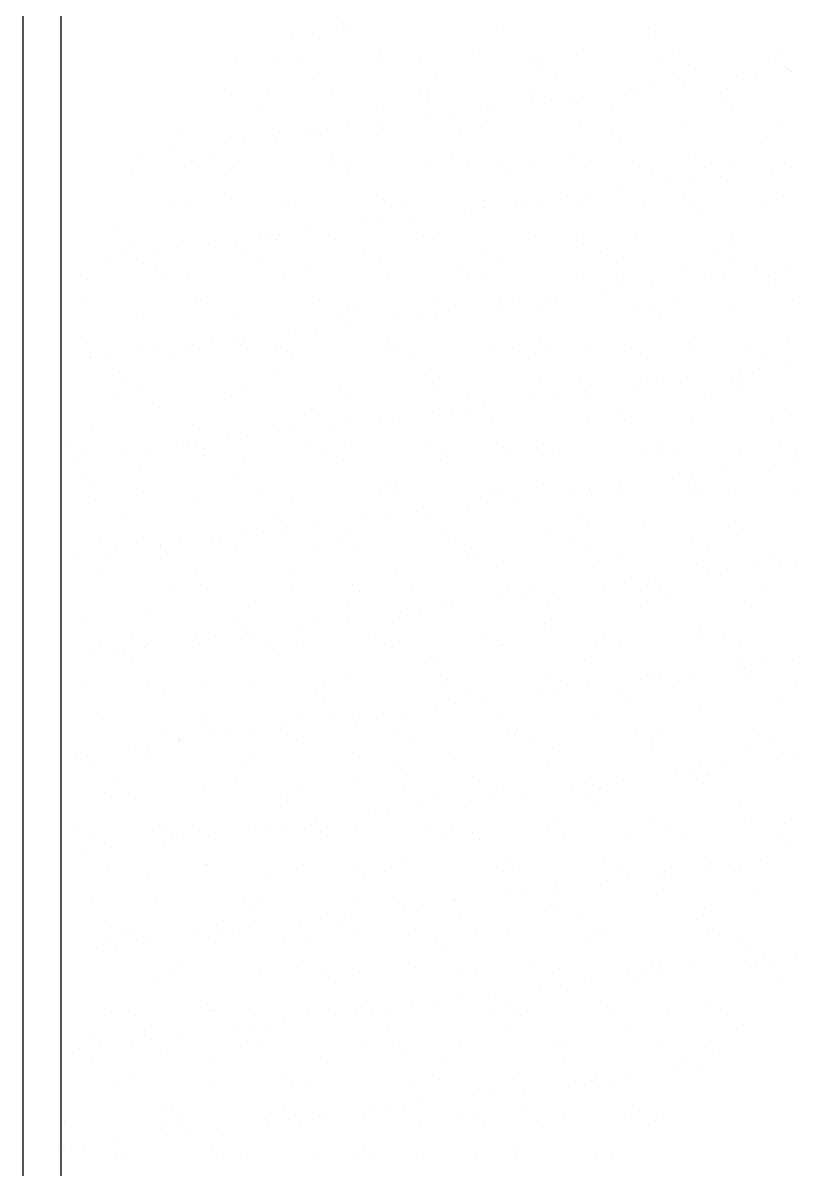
# Model space of a CAD drawing. Header units: inches. Extents: x 8.4 to 50.9, y 14.4 to 39.2.
# Drawn here: x 9.7264 to 9.8283, y 25.8995 to 26.0502 of the extents above; entities that cross this region are included whole.
import ezdxf

# ---------------------------------------------------------------- set-up
doc = ezdxf.new("R2010")
doc.units = ezdxf.units.IN
doc.header["$MEASUREMENT"] = 0
doc.layers.add('02', color=2, linetype='Continuous')

msp = doc.modelspace()

# ---------------------------------------------------------------- linework, layer by layer
at = {"layer": '02'}
for p, q in [((9.7264, 26.851), (9.7264, 25.7495)), ((9.7314, 26.34805), (9.7314, 25.7545)), ((9.76446, 26.04879), (9.76446, 26.04879)), ((9.76843, 26.0501), (9.76843, 26.0501)), ((9.76853, 26.04933), (9.76853, 26.04933)), ((9.76935, 26.04926), (9.76935, 26.04926)), ((9.78874, 26.04966), (9.78874, 26.04966)), ((9.80874, 26.04949), (9.80874, 26.04949)), ((9.80966, 26.04864), (9.80966, 26.04864)), ((9.76186, 26.04845), (9.76186, 26.04845)), ((9.77339, 26.04592), (9.77339, 26.04592)), ((9.78648, 26.04609), (9.78648, 26.04609)), ((9.79927, 26.04603), (9.79927, 26.04603)), ((9.81278, 26.04651), (9.81278, 26.04651)), ((9.82586, 26.04668), (9.82586, 26.04668)), ((9.75432, 26.04487), (9.75432, 26.04487)), ((9.75989, 26.04543), (9.75989, 26.04543)), ((9.76316, 26.04494), (9.76316, 26.04494)), ((9.7737, 26.04527), (9.7737, 26.04527)), ((9.77873, 26.04497), (9.77873, 26.04497)), ((9.79371, 26.0451), (9.79371, 26.0451)), ((9.7943, 26.04499), (9.7943, 26.04499)), ((9.79463, 26.04425), (9.79463, 26.04425)), ((9.80987, 26.04502), (9.80987, 26.04502)), ((9.81401, 26.04466), (9.81401, 26.04466)), ((9.82544, 26.04505), (9.82544, 26.04505)), ((9.76526, 26.04359), (9.76526, 26.04359)), ((9.78084, 26.04362), (9.78084, 26.04362)), ((9.79641, 26.04365), (9.79641, 26.04365)), ((9.81198, 26.04368), (9.81198, 26.04368)), ((9.8203, 26.0432), (9.8203, 26.0432)), ((9.82291, 26.04354), (9.82291, 26.04354)), ((9.82697, 26.04408), (9.82697, 26.04408)), ((9.82755, 26.04371), (9.82755, 26.04371)), ((9.79324, 26.0414), (9.79324, 26.0414)), ((9.80633, 26.04157), (9.80633, 26.04157)), ((9.80684, 26.04143), (9.80684, 26.04143)), ((9.80945, 26.04177), (9.80945, 26.04177)), ((9.81351, 26.04231), (9.81351, 26.04231)), ((9.81912, 26.04151), (9.81912, 26.04151)), ((9.75386, 26.04081), (9.75386, 26.04081)), ((9.75867, 26.04088), (9.75867, 26.04088)), ((9.76695, 26.04097), (9.76695, 26.04097)), ((9.77868, 26.04071), (9.77868, 26.04071)), ((9.7796, 26.03987), (9.7796, 26.03987)), ((9.77974, 26.04091), (9.77974, 26.04091)), ((9.79339, 26.03966), (9.79339, 26.03966)), ((9.79599, 26.04), (9.79599, 26.04)), ((9.79898, 26.04027), (9.79898, 26.04027)), ((9.80005, 26.04053), (9.80005, 26.04053)), ((9.81899, 26.0401), (9.81899, 26.0401)), ((9.75728, 26.03873), (9.75728, 26.03873)), ((9.77286, 26.03876), (9.77286, 26.03876)), ((9.78253, 26.03823), (9.78253, 26.03823)), ((9.78659, 26.03876), (9.78659, 26.03876)), ((9.78843, 26.03879), (9.78843, 26.03879)), ((9.804, 26.03882), (9.804, 26.03882)), ((9.81957, 26.03884), (9.81957, 26.03884)), ((9.81991, 26.03925), (9.81991, 26.03925)), ((9.77314, 26.03699), (9.77314, 26.03699)), ((9.77993, 26.03788), (9.77993, 26.03788)), ((9.81309, 26.03688), (9.81309, 26.03688)), ((9.82618, 26.03705), (9.82618, 26.03705)), ((9.74741, 26.03586), (9.74741, 26.03586)), ((9.75968, 26.03522), (9.75968, 26.03522)), ((9.7602, 26.0358), (9.7602, 26.0358)), ((9.76365, 26.03632), (9.76365, 26.03632)), ((9.76457, 26.03548), (9.76457, 26.03548)), ((9.76647, 26.03611), (9.76647, 26.03611)), ((9.76907, 26.03646), (9.76907, 26.03646)), ((9.77371, 26.03629), (9.77371, 26.03629)), ((9.78395, 26.03588), (9.78395, 26.03588)), ((9.7868, 26.03645), (9.7868, 26.03645)), ((9.79959, 26.03639), (9.79959, 26.03639)), ((9.80396, 26.03571), (9.80396, 26.03571)), ((9.82426, 26.03527), (9.82426, 26.03527)), ((9.75301, 26.03434), (9.75301, 26.03434)), ((9.75561, 26.03468), (9.75561, 26.03468)), ((9.80488, 26.03486), (9.80488, 26.03486)), ((9.74215, 26.03291), (9.74215, 26.03291)), ((9.74622, 26.03345), (9.74622, 26.03345)), ((9.75162, 26.03239), (9.75162, 26.03239)), ((9.76719, 26.03242), (9.76719, 26.03242)), ((9.78277, 26.03245), (9.78277, 26.03245)), ((9.79834, 26.03247), (9.79834, 26.03247)), ((9.81391, 26.0325), (9.81391, 26.0325)), ((9.74067, 26.03069), (9.74067, 26.03069)), ((9.74862, 26.03193), (9.74862, 26.03193)), ((9.74954, 26.03109), (9.74954, 26.03109)), ((9.75373, 26.03105), (9.75373, 26.03105)), ((9.75417, 26.03117), (9.75417, 26.03117)), ((9.76726, 26.03134), (9.76726, 26.03134)), ((9.76892, 26.03149), (9.76892, 26.03149)), ((9.7693, 26.03107), (9.7693, 26.03107)), ((9.78005, 26.03128), (9.78005, 26.03128)), ((9.78487, 26.0311), (9.78487, 26.0311)), ((9.78893, 26.03132), (9.78893, 26.03132)), ((9.79356, 26.03177), (9.79356, 26.03177)), ((9.80044, 26.03113), (9.80044, 26.03113)), ((9.80664, 26.03193), (9.80664, 26.03193)), ((9.80923, 26.03088), (9.80923, 26.03088)), ((9.81601, 26.03116), (9.81601, 26.03116)), ((9.81944, 26.03187), (9.81944, 26.03187)), ((9.82491, 26.03086), (9.82491, 26.03086)), ((9.82752, 26.0312), (9.82752, 26.0312)), ((9.78985, 26.03048), (9.78985, 26.03048)), ((9.81145, 26.02909), (9.81145, 26.02909)), ((9.81406, 26.02943), (9.81406, 26.02943)), ((9.81812, 26.02997), (9.81812, 26.02997)), ((9.8006, 26.02766), (9.8006, 26.02766)), ((9.80466, 26.0282), (9.80466, 26.0282)), ((9.74575, 26.02618), (9.74575, 26.02618)), ((9.74773, 26.02623), (9.74773, 26.02623)), ((9.75389, 26.0271), (9.75389, 26.0271)), ((9.76052, 26.02617), (9.76052, 26.02617)), ((9.76132, 26.02621), (9.76132, 26.02621)), ((9.7739, 26.02693), (9.7739, 26.02693)), ((9.77402, 26.02665), (9.77402, 26.02665)), ((9.77482, 26.02609), (9.77482, 26.02609)), ((9.77689, 26.02624), (9.77689, 26.02624)), ((9.78711, 26.02682), (9.78711, 26.02682)), ((9.7912, 26.02642), (9.7912, 26.02642)), ((9.79246, 26.02627), (9.79246, 26.02627)), ((9.7942, 26.02649), (9.7942, 26.02649)), ((9.798, 26.02732), (9.798, 26.02732)), ((9.7999, 26.02676), (9.7999, 26.02676)), ((9.80803, 26.0263), (9.80803, 26.0263)), ((9.81341, 26.02724), (9.81341, 26.02724)), ((9.81421, 26.02632), (9.81421, 26.02632)), ((9.82361, 26.02632), (9.82361, 26.02632)), ((9.82649, 26.02741), (9.82649, 26.02741)), ((9.77775, 26.02465), (9.77775, 26.02465)), ((9.78454, 26.02555), (9.78454, 26.02555)), ((9.78714, 26.02589), (9.78714, 26.02589)), ((9.81513, 26.02547), (9.81513, 26.02547)), ((9.77108, 26.02377), (9.77108, 26.02377)), ((9.77368, 26.02412), (9.77368, 26.02412)), ((9.73886, 26.02272), (9.73886, 26.02272)), ((9.75449, 26.02154), (9.75449, 26.02154)), ((9.75762, 26.022), (9.75762, 26.022)), ((9.75887, 26.02254), (9.75887, 26.02254)), ((9.75979, 26.0217), (9.75979, 26.0217)), ((9.76022, 26.02234), (9.76022, 26.02234)), ((9.76429, 26.02288), (9.76429, 26.02288)), ((9.76758, 26.02171), (9.76758, 26.02171)), ((9.77917, 26.0221), (9.77917, 26.0221)), ((9.78037, 26.02164), (9.78037, 26.02164)), ((9.79387, 26.02213), (9.79387, 26.02213)), ((9.79918, 26.02193), (9.79918, 26.02193)), ((9.80696, 26.0223), (9.80696, 26.0223)), ((9.81975, 26.02224), (9.81975, 26.02224)), ((9.74098, 26.02105), (9.74098, 26.02105)), ((9.74416, 26.02023), (9.74416, 26.02023)), ((9.74676, 26.02057), (9.74676, 26.02057)), ((9.75083, 26.02111), (9.75083, 26.02111)), ((9.8001, 26.02108), (9.8001, 26.02108)), ((9.81948, 26.02149), (9.81948, 26.02149)), ((9.73737, 26.01934), (9.73737, 26.01934)), ((9.74009, 26.01984), (9.74009, 26.01984)), ((9.75566, 26.01987), (9.75566, 26.01987)), ((9.75777, 26.01853), (9.75777, 26.01853)), ((9.77123, 26.0199), (9.77123, 26.0199)), ((9.77334, 26.01855), (9.77334, 26.01855)), ((9.7868, 26.01993), (9.7868, 26.01993)), ((9.78891, 26.01858), (9.78891, 26.01858)), ((9.80237, 26.01995), (9.80237, 26.01995)), ((9.80448, 26.01861), (9.80448, 26.01861)), ((9.81794, 26.01998), (9.81794, 26.01998)), ((9.82005, 26.01864), (9.82005, 26.01864)), ((9.7422, 26.0185), (9.7422, 26.0185)), ((9.74384, 26.01815), (9.74384, 26.01815)), ((9.74476, 26.01731), (9.74476, 26.01731)), ((9.76414, 26.01771), (9.76414, 26.01771)), ((9.77434, 26.01702), (9.77434, 26.01702)), ((9.78415, 26.01754), (9.78415, 26.01754)), ((9.78743, 26.01719), (9.78743, 26.01719)), ((9.80022, 26.01712), (9.80022, 26.01712)), ((9.80445, 26.0171), (9.80445, 26.0171)), ((9.81372, 26.01761), (9.81372, 26.01761)), ((9.81867, 26.01709), (9.81867, 26.01709)), ((9.82273, 26.01763), (9.82273, 26.01763)), ((9.82681, 26.01778), (9.82681, 26.01778)), ((9.73496, 26.01643), (9.73496, 26.01643)), ((9.74804, 26.01659), (9.74804, 26.01659)), ((9.76083, 26.01653), (9.76083, 26.01653)), ((9.78507, 26.0167), (9.78507, 26.0167)), ((9.80927, 26.01586), (9.80927, 26.01586)), ((9.81606, 26.01675), (9.81606, 26.01675)), ((9.82446, 26.01693), (9.82446, 26.01693)), ((9.82538, 26.01608), (9.82538, 26.01608)), ((9.79581, 26.01409), (9.79581, 26.01409)), ((9.80261, 26.01498), (9.80261, 26.01498)), ((9.80521, 26.01532), (9.80521, 26.01532)), ((9.73422, 26.01363), (9.73422, 26.01363)), ((9.74911, 26.01332), (9.74911, 26.01332)), ((9.74979, 26.01366), (9.74979, 26.01366)), ((9.76536, 26.01369), (9.76536, 26.01369)), ((9.76912, 26.01315), (9.76912, 26.01315)), ((9.78093, 26.01372), (9.78093, 26.01372)), ((9.78915, 26.01321), (9.78915, 26.01321)), ((9.78942, 26.01271), (9.78942, 26.01271)), ((9.79175, 26.01355), (9.79175, 26.01355)), ((9.79419, 26.0125), (9.79419, 26.0125)), ((9.7965, 26.01375), (9.7965, 26.01375)), ((9.80727, 26.01266), (9.80727, 26.01266)), ((9.80943, 26.01254), (9.80943, 26.01254)), ((9.81207, 26.01377), (9.81207, 26.01377)), ((9.82007, 26.0126), (9.82007, 26.0126)), ((9.82764, 26.0138), (9.82764, 26.0138)), ((9.7413, 26.01142), (9.7413, 26.01142)), ((9.7548, 26.01191), (9.7548, 26.01191)), ((9.76789, 26.01207), (9.76789, 26.01207)), ((9.77004, 26.01231), (9.77004, 26.01231)), ((9.77569, 26.01144), (9.77569, 26.01144)), ((9.77829, 26.01178), (9.77829, 26.01178)), ((9.78068, 26.01201), (9.78068, 26.01201)), ((9.78236, 26.01231), (9.78236, 26.01231)), ((9.81035, 26.01169), (9.81035, 26.01169)), ((9.76223, 26.00966), (9.76223, 26.00966)), ((9.76483, 26.01001), (9.76483, 26.01001)), ((9.7689, 26.01054), (9.7689, 26.01054)), ((9.73408, 26.00894), (9.73408, 26.00894)), ((9.75137, 26.00823), (9.75137, 26.00823)), ((9.75409, 26.00876), (9.75409, 26.00876)), ((9.75544, 26.00877), (9.75544, 26.00877)), ((9.77439, 26.00832), (9.77439, 26.00832)), ((9.7944, 26.00815), (9.7944, 26.00815)), ((9.81404, 26.00798), (9.81404, 26.00798)), ((9.82712, 26.00814), (9.82712, 26.00814)), ((9.73527, 26.00679), (9.73527, 26.00679)), ((9.73791, 26.00646), (9.73791, 26.00646)), ((9.74198, 26.007), (9.74198, 26.007)), ((9.74413, 26.00732), (9.74413, 26.00732)), ((9.74836, 26.00696), (9.74836, 26.00696)), ((9.74877, 26.00789), (9.74877, 26.00789)), ((9.75501, 26.00792), (9.75501, 26.00792)), ((9.7597, 26.00735), (9.7597, 26.00735)), ((9.76115, 26.0069), (9.76115, 26.0069)), ((9.77465, 26.00738), (9.77465, 26.00738)), ((9.77527, 26.00738), (9.77527, 26.00738)), ((9.78774, 26.00755), (9.78774, 26.00755)), ((9.79084, 26.0074), (9.79084, 26.0074)), ((9.79532, 26.00731), (9.79532, 26.00731)), ((9.80053, 26.00749), (9.80053, 26.00749)), ((9.80641, 26.00743), (9.80641, 26.00743)), ((9.8147, 26.00771), (9.8147, 26.00771)), ((9.82198, 26.00746), (9.82198, 26.00746)), ((9.73531, 26.00612), (9.73531, 26.00612)), ((9.74624, 26.00598), (9.74624, 26.00598)), ((9.76181, 26.00601), (9.76181, 26.00601)), ((9.77738, 26.00603), (9.77738, 26.00603)), ((9.79295, 26.00606), (9.79295, 26.00606)), ((9.80852, 26.00609), (9.80852, 26.00609)), ((9.82409, 26.00612), (9.82409, 26.00612)), ((9.82734, 26.00529), (9.82734, 26.00529)), ((9.73906, 26.00438), (9.73906, 26.00438)), ((9.73998, 26.00353), (9.73998, 26.00353)), ((9.75936, 26.00393), (9.75936, 26.00393)), ((9.77936, 26.00376), (9.77936, 26.00376)), ((9.81388, 26.00352), (9.81388, 26.00352)), ((9.82067, 26.00441), (9.82067, 26.00441)), ((9.82328, 26.00475), (9.82328, 26.00475)), ((9.75512, 26.00227), (9.75512, 26.00227)), ((9.76821, 26.00244), (9.76821, 26.00244)), ((9.78029, 26.00292), (9.78029, 26.00292)), ((9.781, 26.00238), (9.781, 26.00238)), ((9.7945, 26.00286), (9.7945, 26.00286)), ((9.79967, 26.00332), (9.79967, 26.00332)), ((9.80722, 26.00264), (9.80722, 26.00264)), ((9.80759, 26.00303), (9.80759, 26.00303)), ((9.80982, 26.00298), (9.80982, 26.00298)), ((9.81967, 26.00315), (9.81967, 26.00315)), ((9.82038, 26.00297), (9.82038, 26.00297)), ((9.8206, 26.0023), (9.8206, 26.0023)), ((9.73826, 26.00111), (9.73826, 26.00111)), ((9.74161, 26.00178), (9.74161, 26.00178)), ((9.75383, 26.00114), (9.75383, 26.00114)), ((9.7694, 26.00117), (9.7694, 26.00117)), ((9.78497, 26.0012), (9.78497, 26.0012)), ((9.79376, 26.00087), (9.79376, 26.00087)), ((9.79636, 26.00121), (9.79636, 26.00121)), ((9.80042, 26.00175), (9.80042, 26.00175)), ((9.80054, 26.00123), (9.80054, 26.00123)), ((9.81611, 26.00125), (9.81611, 26.00125)), ((9.74433, 25.99955), (9.74433, 25.99955)), ((9.76433, 25.99937), (9.76433, 25.99937)), ((9.7803, 25.9991), (9.7803, 25.9991)), ((9.7829, 25.99944), (9.7829, 25.99944)), ((9.78464, 25.99893), (9.78464, 25.99893)), ((9.78697, 25.99997), (9.78697, 25.99997)), ((9.76526, 25.99853), (9.76526, 25.99853)), ((9.76944, 25.99767), (9.76944, 25.99767)), ((9.77351, 25.9982), (9.77351, 25.9982)), ((9.77497, 25.99775), (9.77497, 25.99775)), ((9.78806, 25.99792), (9.78806, 25.99792)), ((9.80085, 25.99786), (9.80085, 25.99786)), ((9.80464, 25.99876), (9.80464, 25.99876)), ((9.80556, 25.99792), (9.80556, 25.99792)), ((9.81435, 25.99834), (9.81435, 25.99834)), ((9.82495, 25.99832), (9.82495, 25.99832)), ((9.82744, 25.99851), (9.82744, 25.99851)), ((9.73559, 25.99716), (9.73559, 25.99716)), ((9.74867, 25.99732), (9.74867, 25.99732)), ((9.75598, 25.9959), (9.75598, 25.9959)), ((9.76005, 25.99643), (9.76005, 25.99643)), ((9.76146, 25.99726), (9.76146, 25.99726)), ((9.76684, 25.99732), (9.76684, 25.99732)), ((9.7326, 25.99477), (9.7326, 25.99477)), ((9.74659, 25.99466), (9.74659, 25.99466)), ((9.74817, 25.9948), (9.74817, 25.9948)), ((9.7493, 25.99499), (9.7493, 25.99499)), ((9.75338, 25.99555), (9.75338, 25.99555)), ((9.76374, 25.99483), (9.76374, 25.99483)), ((9.76961, 25.99454), (9.76961, 25.99454)), ((9.77931, 25.99486), (9.77931, 25.99486)), ((9.79488, 25.99488), (9.79488, 25.99488)), ((9.81045, 25.99491), (9.81045, 25.99491)), ((9.82602, 25.99494), (9.82602, 25.99494)), ((9.73313, 25.99289), (9.73313, 25.99289)), ((9.73471, 25.99343), (9.73471, 25.99343)), ((9.73992, 25.99378), (9.73992, 25.99378)), ((9.74252, 25.99412), (9.74252, 25.99412)), ((9.75022, 25.99414), (9.75022, 25.99414)), ((9.75028, 25.99346), (9.75028, 25.99346)), ((9.76585, 25.99348), (9.76585, 25.99348)), ((9.78142, 25.99351), (9.78142, 25.99351)), ((9.78961, 25.99437), (9.78961, 25.99437)), ((9.79053, 25.99353), (9.79053, 25.99353)), ((9.79482, 25.99323), (9.79482, 25.99323)), ((9.79699, 25.99354), (9.79699, 25.99354)), ((9.8079, 25.9934), (9.8079, 25.9934)), ((9.80991, 25.99393), (9.80991, 25.99393)), ((9.81256, 25.99357), (9.81256, 25.99357)), ((9.8207, 25.99333), (9.8207, 25.99333)), ((9.82813, 25.9936), (9.82813, 25.9936)), ((9.74193, 25.99215), (9.74193, 25.99215)), ((9.75543, 25.99264), (9.75543, 25.99264)), ((9.76852, 25.9928), (9.76852, 25.9928)), ((9.78131, 25.99274), (9.78131, 25.99274)), ((9.82528, 25.99207), (9.82528, 25.99207)), ((9.82789, 25.99242), (9.82789, 25.99242)), ((9.73427, 25.9906), (9.73427, 25.9906)), ((9.75457, 25.99015), (9.75457, 25.99015)), ((9.77458, 25.98998), (9.77458, 25.98998)), ((9.81183, 25.9903), (9.81183, 25.9903)), ((9.81443, 25.99064), (9.81443, 25.99064)), ((9.81849, 25.99118), (9.81849, 25.99118)), ((9.73519, 25.98975), (9.73519, 25.98975)), ((9.7423, 25.98859), (9.7423, 25.98859)), ((9.75787, 25.98862), (9.75787, 25.98862)), ((9.77344, 25.98865), (9.77344, 25.98865)), ((9.7755, 25.98914), (9.7755, 25.98914)), ((9.78901, 25.98868), (9.78901, 25.98868)), ((9.79488, 25.98954), (9.79488, 25.98954)), ((9.79837, 25.98853), (9.79837, 25.98853)), ((9.80097, 25.98887), (9.80097, 25.98887)), ((9.80458, 25.98871), (9.80458, 25.98871)), ((9.80503, 25.98941), (9.80503, 25.98941)), ((9.81467, 25.98871), (9.81467, 25.98871)), ((9.81489, 25.98937), (9.81489, 25.98937)), ((9.81581, 25.98852), (9.81581, 25.98852)), ((9.82015, 25.98873), (9.82015, 25.98873)), ((9.82775, 25.98887), (9.82775, 25.98887)), ((9.7359, 25.98752), (9.7359, 25.98752)), ((9.74899, 25.98769), (9.74899, 25.98769)), ((9.76178, 25.98763), (9.76178, 25.98763)), ((9.77528, 25.98812), (9.77528, 25.98812)), ((9.78751, 25.9871), (9.78751, 25.9871)), ((9.78837, 25.98828), (9.78837, 25.98828)), ((9.79158, 25.98764), (9.79158, 25.98764)), ((9.80116, 25.98822), (9.80116, 25.98822)), ((9.73954, 25.98577), (9.73954, 25.98577)), ((9.75955, 25.98559), (9.75955, 25.98559)), ((9.77812, 25.98586), (9.77812, 25.98586)), ((9.78491, 25.98676), (9.78491, 25.98676)), ((9.76047, 25.98475), (9.76047, 25.98475)), ((9.76466, 25.98409), (9.76466, 25.98409)), ((9.77145, 25.98499), (9.77145, 25.98499)), ((9.77405, 25.98533), (9.77405, 25.98533)), ((9.77985, 25.98515), (9.77985, 25.98515)), ((9.79986, 25.98498), (9.79986, 25.98498)), ((9.80078, 25.98414), (9.80078, 25.98414)), ((9.82016, 25.98454), (9.82016, 25.98454)), ((9.74224, 25.98252), (9.74224, 25.98252)), ((9.75575, 25.983), (9.75575, 25.983)), ((9.75799, 25.98321), (9.75799, 25.98321)), ((9.76059, 25.98356), (9.76059, 25.98356)), ((9.76884, 25.98317), (9.76884, 25.98317)), ((9.78163, 25.98311), (9.78163, 25.98311)), ((9.78335, 25.98234), (9.78335, 25.98234)), ((9.79513, 25.98359), (9.79513, 25.98359)), ((9.79892, 25.98236), (9.79892, 25.98236)), ((9.80822, 25.98376), (9.80822, 25.98376)), ((9.81449, 25.98239), (9.81449, 25.98239)), ((9.82101, 25.9837), (9.82101, 25.9837)), ((9.73663, 25.98225), (9.73663, 25.98225)), ((9.73874, 25.98091), (9.73874, 25.98091)), ((9.74452, 25.98121), (9.74452, 25.98121)), ((9.74453, 25.98144), (9.74453, 25.98144)), ((9.74713, 25.98178), (9.74713, 25.98178)), ((9.7512, 25.98232), (9.7512, 25.98232)), ((9.75221, 25.98228), (9.75221, 25.98228)), ((9.75431, 25.98094), (9.75431, 25.98094)), ((9.76778, 25.98231), (9.76778, 25.98231)), ((9.76988, 25.98096), (9.76988, 25.98096)), ((9.78546, 25.98099), (9.78546, 25.98099)), ((9.80103, 25.98102), (9.80103, 25.98102)), ((9.8166, 25.98105), (9.8166, 25.98105)), ((9.73367, 25.98001), (9.73367, 25.98001)), ((9.73774, 25.98055), (9.73774, 25.98055)), ((9.74544, 25.98036), (9.74544, 25.98036)), ((9.76482, 25.98076), (9.76482, 25.98076)), ((9.78483, 25.98059), (9.78483, 25.98059)), ((9.78575, 25.97975), (9.78575, 25.97975)), ((9.80513, 25.98015), (9.80513, 25.98015)), ((9.82514, 25.97998), (9.82514, 25.97998)), ((9.73621, 25.97789), (9.73621, 25.97789)), ((9.7493, 25.97806), (9.7493, 25.97806)), ((9.76209, 25.978), (9.76209, 25.978)), ((9.7756, 25.97848), (9.7756, 25.97848)), ((9.78869, 25.97865), (9.78869, 25.97865)), ((9.80148, 25.97859), (9.80148, 25.97859)), ((9.81498, 25.97907), (9.81498, 25.97907)), ((9.81644, 25.97796), (9.81644, 25.97796)), ((9.81904, 25.97831), (9.81904, 25.97831)), ((9.8231, 25.97884), (9.8231, 25.97884)), ((9.82606, 25.97913), (9.82606, 25.97913)), ((9.82807, 25.97924), (9.82807, 25.97924)), ((9.74979, 25.97638), (9.74979, 25.97638)), ((9.80558, 25.97653), (9.80558, 25.97653)), ((9.80964, 25.97707), (9.80964, 25.97707)), ((9.74633, 25.97607), (9.74633, 25.97607)), ((9.7619, 25.9761), (9.7619, 25.9761)), ((9.7698, 25.9762), (9.7698, 25.9762)), ((9.77072, 25.97536), (9.77072, 25.97536)), ((9.77748, 25.97613), (9.77748, 25.97613)), ((9.7901, 25.97576), (9.7901, 25.97576)), ((9.79305, 25.97616), (9.79305, 25.97616)), ((9.79619, 25.9753), (9.79619, 25.9753)), ((9.80298, 25.97619), (9.80298, 25.97619)), ((9.80862, 25.97618), (9.80862, 25.97618)), ((9.81011, 25.97559), (9.81011, 25.97559)), ((9.82419, 25.97621), (9.82419, 25.97621)), ((9.75606, 25.97337), (9.75606, 25.97337)), ((9.76915, 25.97354), (9.76915, 25.97354)), ((9.78194, 25.97347), (9.78194, 25.97347)), ((9.78273, 25.97352), (9.78273, 25.97352)), ((9.78952, 25.97442), (9.78952, 25.97442)), ((9.79212, 25.97476), (9.79212, 25.97476)), ((9.79545, 25.97396), (9.79545, 25.97396)), ((9.80853, 25.97413), (9.80853, 25.97413)), ((9.81103, 25.97475), (9.81103, 25.97475)), ((9.82133, 25.97407), (9.82133, 25.97407)), ((9.73476, 25.97199), (9.73476, 25.97199)), ((9.74256, 25.97288), (9.74256, 25.97288)), ((9.75477, 25.97182), (9.75477, 25.97182)), ((9.77606, 25.97265), (9.77606, 25.97265)), ((9.77866, 25.97299), (9.77866, 25.97299)), ((9.75569, 25.97097), (9.75569, 25.97097)), ((9.7626, 25.97088), (9.7626, 25.97088)), ((9.7652, 25.97122), (9.7652, 25.97122)), ((9.76927, 25.97175), (9.76927, 25.97175)), ((9.77507, 25.97137), (9.77507, 25.97137)), ((9.79508, 25.9712), (9.79508, 25.9712)), ((9.796, 25.97036), (9.796, 25.97036)), ((9.81538, 25.97076), (9.81538, 25.97076)), ((9.74067, 25.96973), (9.74067, 25.96973)), ((9.74914, 25.9691), (9.74914, 25.9691)), ((9.75174, 25.96945), (9.75174, 25.96945)), ((9.75581, 25.96998), (9.75581, 25.96998)), ((9.75624, 25.96976), (9.75624, 25.96976)), ((9.77181, 25.96979), (9.77181, 25.96979)), ((9.77591, 25.96885), (9.77591, 25.96885)), ((9.78739, 25.96982), (9.78739, 25.96982)), ((9.789, 25.96901), (9.789, 25.96901)), ((9.80179, 25.96895), (9.80179, 25.96895)), ((9.80296, 25.96984), (9.80296, 25.96984)), ((9.8153, 25.96944), (9.8153, 25.96944)), ((9.81853, 25.96987), (9.81853, 25.96987)), ((9.73568, 25.96733), (9.73568, 25.96733)), ((9.73653, 25.96826), (9.73653, 25.96826)), ((9.73828, 25.96767), (9.73828, 25.96767)), ((9.73974, 25.96743), (9.73974, 25.96743)), ((9.74235, 25.96821), (9.74235, 25.96821)), ((9.74278, 25.96839), (9.74278, 25.96839)), ((9.74962, 25.96842), (9.74962, 25.96842)), ((9.75835, 25.96842), (9.75835, 25.96842)), ((9.76241, 25.96836), (9.76241, 25.96836)), ((9.77392, 25.96844), (9.77392, 25.96844)), ((9.78949, 25.96847), (9.78949, 25.96847)), ((9.80506, 25.9685), (9.80506, 25.9685)), ((9.82063, 25.96853), (9.82063, 25.96853)), ((9.74066, 25.96658), (9.74066, 25.96658)), ((9.76004, 25.96698), (9.76004, 25.96698)), ((9.78005, 25.96681), (9.78005, 25.96681)), ((9.78097, 25.96597), (9.78097, 25.96597)), ((9.80035, 25.96637), (9.80035, 25.96637)), ((9.82036, 25.9662), (9.82036, 25.9662)), ((9.82365, 25.96597), (9.82365, 25.96597)), ((9.82771, 25.9665), (9.82771, 25.9665)), ((9.79576, 25.96433), (9.79576, 25.96433)), ((9.80885, 25.96449), (9.80885, 25.96449)), ((9.81425, 25.96473), (9.81425, 25.96473)), ((9.82105, 25.96562), (9.82105, 25.96562)), ((9.82128, 25.96535), (9.82128, 25.96535)), ((9.82164, 25.96443), (9.82164, 25.96443)), ((9.7348, 25.96352), (9.7348, 25.96352)), ((9.74287, 25.96325), (9.74287, 25.96325)), ((9.75037, 25.96355), (9.75037, 25.96355)), ((9.75638, 25.96373), (9.75638, 25.96373)), ((9.76594, 25.96358), (9.76594, 25.96358)), ((9.76947, 25.9639), (9.76947, 25.9639)), ((9.78151, 25.96361), (9.78151, 25.96361)), ((9.78226, 25.96384), (9.78226, 25.96384)), ((9.79708, 25.96364), (9.79708, 25.96364)), ((9.8008, 25.96296), (9.8008, 25.96296)), ((9.80759, 25.96385), (9.80759, 25.96385)), ((9.81019, 25.96419), (9.81019, 25.96419)), ((9.81265, 25.96366), (9.81265, 25.96366)), ((9.82823, 25.96369), (9.82823, 25.96369)), ((9.74501, 25.9626), (9.74501, 25.9626)), ((9.76502, 25.96242), (9.76502, 25.96242)), ((9.76594, 25.96158), (9.76594, 25.96158)), ((9.78532, 25.96198), (9.78532, 25.96198)), ((9.79413, 25.96208), (9.79413, 25.96208)), ((9.79673, 25.96242), (9.79673, 25.96242)), ((9.80533, 25.96181), (9.80533, 25.96181)), ((9.82563, 25.96137), (9.82563, 25.96137)), ((9.78067, 25.96031), (9.78067, 25.96031)), ((9.78327, 25.96065), (9.78327, 25.96065)), ((9.78734, 25.96119), (9.78734, 25.96119)), ((9.80625, 25.96097), (9.80625, 25.96097)), ((9.81561, 25.95981), (9.81561, 25.95981)), ((9.73684, 25.95862), (9.73684, 25.95862)), ((9.74993, 25.95879), (9.74993, 25.95879)), ((9.76272, 25.95873), (9.76272, 25.95873)), ((9.76721, 25.95854), (9.76721, 25.95854)), ((9.76981, 25.95888), (9.76981, 25.95888)), ((9.77388, 25.95941), (9.77388, 25.95941)), ((9.77623, 25.95921), (9.77623, 25.95921)), ((9.78932, 25.95938), (9.78932, 25.95938)), ((9.80211, 25.95932), (9.80211, 25.95932)), ((9.74471, 25.95721), (9.74471, 25.95721)), ((9.74999, 25.95804), (9.74999, 25.95804)), ((9.75091, 25.95719), (9.75091, 25.95719)), ((9.75375, 25.95676), (9.75375, 25.95676)), ((9.75635, 25.95711), (9.75635, 25.95711)), ((9.76028, 25.95724), (9.76028, 25.95724)), ((9.76042, 25.95764), (9.76042, 25.95764)), ((9.77029, 25.95759), (9.77029, 25.95759)), ((9.77585, 25.95727), (9.77585, 25.95727)), ((9.7903, 25.95742), (9.7903, 25.95742)), ((9.79142, 25.95729), (9.79142, 25.95729)), ((9.80699, 25.95732), (9.80699, 25.95732)), ((9.8106, 25.95698), (9.8106, 25.95698)), ((9.82256, 25.95735), (9.82256, 25.95735)), ((9.74289, 25.95534), (9.74289, 25.95534)), ((9.74682, 25.95587), (9.74682, 25.95587)), ((9.74696, 25.95587), (9.74696, 25.95587)), ((9.76239, 25.95589), (9.76239, 25.95589)), ((9.77796, 25.95592), (9.77796, 25.95592)), ((9.79122, 25.95658), (9.79122, 25.95658)), ((9.79353, 25.95595), (9.79353, 25.95595)), ((9.8091, 25.95598), (9.8091, 25.95598)), ((9.82467, 25.95601), (9.82467, 25.95601)), ((9.7335, 25.9541), (9.7335, 25.9541)), ((9.74029, 25.95499), (9.74029, 25.95499)), ((9.75669, 25.9541), (9.75669, 25.9541)), ((9.76978, 25.95427), (9.76978, 25.95427)), ((9.78257, 25.95421), (9.78257, 25.95421)), ((9.79608, 25.95469), (9.79608, 25.95469)), ((9.80916, 25.95486), (9.80916, 25.95486)), ((9.82196, 25.9548), (9.82196, 25.9548)), ((9.73496, 25.95365), (9.73496, 25.95365)), ((9.73588, 25.9528), (9.73588, 25.9528)), ((9.74319, 25.95361), (9.74319, 25.95361)), ((9.75526, 25.95321), (9.75526, 25.95321)), ((9.77527, 25.95303), (9.77527, 25.95303)), ((9.77619, 25.95219), (9.77619, 25.95219)), ((9.79557, 25.95259), (9.79557, 25.95259)), ((9.81557, 25.95242), (9.81557, 25.95242)), ((9.81886, 25.95239), (9.81886, 25.95239)), ((9.82566, 25.95328), (9.82566, 25.95328)), ((9.82826, 25.95363), (9.82826, 25.95363)), ((9.73884, 25.951), (9.73884, 25.951)), ((9.75441, 25.95103), (9.75441, 25.95103)), ((9.76998, 25.95106), (9.76998, 25.95106)), ((9.78555, 25.95109), (9.78555, 25.95109)), ((9.80112, 25.95112), (9.80112, 25.95112)), ((9.8122, 25.95151), (9.8122, 25.95151)), ((9.8148, 25.95186), (9.8148, 25.95186)), ((9.8165, 25.95158), (9.8165, 25.95158)), ((9.81669, 25.95114), (9.81669, 25.95114)), ((9.77654, 25.94958), (9.77654, 25.94958)), ((9.78963, 25.94975), (9.78963, 25.94975)), ((9.79874, 25.94974), (9.79874, 25.94974)), ((9.80134, 25.95008), (9.80134, 25.95008)), ((9.80242, 25.94968), (9.80242, 25.94968)), ((9.80541, 25.95062), (9.80541, 25.95062)), ((9.81593, 25.95017), (9.81593, 25.95017)), ((9.73716, 25.94899), (9.73716, 25.94899)), ((9.74023, 25.94882), (9.74023, 25.94882)), ((9.75025, 25.94915), (9.75025, 25.94915)), ((9.76023, 25.94865), (9.76023, 25.94865)), ((9.76116, 25.9478), (9.76116, 25.9478)), ((9.76304, 25.94909), (9.76304, 25.94909)), ((9.78054, 25.9482), (9.78054, 25.9482)), ((9.78528, 25.94797), (9.78528, 25.94797)), ((9.78788, 25.94831), (9.78788, 25.94831)), ((9.79195, 25.94885), (9.79195, 25.94885)), ((9.80054, 25.94803), (9.80054, 25.94803)), ((9.77182, 25.9462), (9.77182, 25.9462)), ((9.77442, 25.94654), (9.77442, 25.94654)), ((9.77849, 25.94708), (9.77849, 25.94708)), ((9.80147, 25.94719), (9.80147, 25.94719)), ((9.82085, 25.94759), (9.82085, 25.94759)), ((9.73318, 25.94466), (9.73318, 25.94466)), ((9.74875, 25.94469), (9.74875, 25.94469)), ((9.76096, 25.94477), (9.76096, 25.94477)), ((9.76432, 25.94472), (9.76432, 25.94472)), ((9.76503, 25.9453), (9.76503, 25.9453)), ((9.77989, 25.94475), (9.77989, 25.94475)), ((9.79546, 25.94477), (9.79546, 25.94477)), ((9.79639, 25.94506), (9.79639, 25.94506)), ((9.80948, 25.94523), (9.80948, 25.94523)), ((9.81103, 25.9448), (9.81103, 25.9448)), ((9.82227, 25.94516), (9.82227, 25.94516)), ((9.8266, 25.94483), (9.8266, 25.94483)), ((9.73529, 25.94332), (9.73529, 25.94332)), ((9.7435, 25.94398), (9.7435, 25.94398)), ((9.7452, 25.94426), (9.7452, 25.94426)), ((9.74613, 25.94341), (9.74613, 25.94341)), ((9.75086, 25.94335), (9.75086, 25.94335)), ((9.75157, 25.94353), (9.75157, 25.94353)), ((9.75701, 25.94447), (9.75701, 25.94447)), ((9.75836, 25.94443), (9.75836, 25.94443)), ((9.76551, 25.94382), (9.76551, 25.94382)), ((9.76643, 25.94337), (9.76643, 25.94337)), ((9.7701, 25.94463), (9.7701, 25.94463)), ((9.782, 25.9434), (9.782, 25.9434)), ((9.78289, 25.94457), (9.78289, 25.94457)), ((9.78551, 25.94364), (9.78551, 25.94364)), ((9.79757, 25.94343), (9.79757, 25.94343)), ((9.80582, 25.9432), (9.80582, 25.9432)), ((9.81314, 25.94346), (9.81314, 25.94346)), ((9.73811, 25.94176), (9.73811, 25.94176)), ((9.7449, 25.94265), (9.7449, 25.94265)), ((9.7475, 25.943), (9.7475, 25.943)), ((9.78644, 25.9428), (9.78644, 25.9428)), ((9.82582, 25.94303), (9.82582, 25.94303)), ((9.82674, 25.94218), (9.82674, 25.94218)), ((9.73144, 25.94088), (9.73144, 25.94088)), ((9.73405, 25.94122), (9.73405, 25.94122)), ((9.81624, 25.94054), (9.81624, 25.94054)), ((9.73747, 25.93935), (9.73747, 25.93935)), ((9.75048, 25.93943), (9.75048, 25.93943)), ((9.75056, 25.93952), (9.75056, 25.93952)), ((9.76335, 25.93946), (9.76335, 25.93946)), ((9.77048, 25.93925), (9.77048, 25.93925)), ((9.77686, 25.93995), (9.77686, 25.93995)), ((9.78995, 25.94011), (9.78995, 25.94011)), ((9.79078, 25.93881), (9.79078, 25.93881)), ((9.80274, 25.94005), (9.80274, 25.94005)), ((9.81079, 25.93864), (9.81079, 25.93864)), ((9.81681, 25.93917), (9.81681, 25.93917)), ((9.81941, 25.93952), (9.81941, 25.93952)), ((9.82347, 25.94005), (9.82347, 25.94005)), ((9.74288, 25.93848), (9.74288, 25.93848)), ((9.75845, 25.93851), (9.75845, 25.93851)), ((9.7714, 25.93841), (9.7714, 25.93841)), ((9.77402, 25.93854), (9.77402, 25.93854)), ((9.78959, 25.93857), (9.78959, 25.93857)), ((9.80335, 25.9374), (9.80335, 25.9374)), ((9.80516, 25.9386), (9.80516, 25.9386)), ((9.80595, 25.93774), (9.80595, 25.93774)), ((9.81002, 25.93828), (9.81002, 25.93828)), ((9.81171, 25.9378), (9.81171, 25.9378)), ((9.82073, 25.93862), (9.82073, 25.93862)), ((9.78989, 25.93563), (9.78989, 25.93563)), ((9.79249, 25.93597), (9.79249, 25.93597)), ((9.79656, 25.93651), (9.79656, 25.93651)), ((9.73544, 25.93504), (9.73544, 25.93504)), ((9.74382, 25.93435), (9.74382, 25.93435)), ((9.75545, 25.93487), (9.75545, 25.93487)), ((9.75732, 25.93483), (9.75732, 25.93483)), ((9.77041, 25.935), (9.77041, 25.935)), ((9.77575, 25.93442), (9.77575, 25.93442)), ((9.77903, 25.9342), (9.77903, 25.9342)), ((9.7831, 25.93474), (9.7831, 25.93474)), ((9.7832, 25.93494), (9.7832, 25.93494)), ((9.79576, 25.93425), (9.79576, 25.93425)), ((9.79671, 25.93542), (9.79671, 25.93542)), ((9.80979, 25.93559), (9.80979, 25.93559)), ((9.82259, 25.93553), (9.82259, 25.93553)), ((9.75637, 25.93402), (9.75637, 25.93402)), ((9.76964, 25.93296), (9.76964, 25.93296)), ((9.77643, 25.93386), (9.77643, 25.93386)), ((9.79668, 25.93341), (9.79668, 25.93341)), ((9.81606, 25.93381), (9.81606, 25.93381)), ((9.73722, 25.93214), (9.73722, 25.93214)), ((9.75279, 25.93217), (9.75279, 25.93217)), ((9.75618, 25.93119), (9.75618, 25.93119)), ((9.76297, 25.93209), (9.76297, 25.93209)), ((9.76557, 25.93243), (9.76557, 25.93243)), ((9.76836, 25.9322), (9.76836, 25.9322)), ((9.78393, 25.93223), (9.78393, 25.93223)), ((9.7995, 25.93225), (9.7995, 25.93225)), ((9.81507, 25.93228), (9.81507, 25.93228)), ((9.73779, 25.92972), (9.73779, 25.92972)), ((9.73933, 25.9308), (9.73933, 25.9308)), ((9.74042, 25.93048), (9.74042, 25.93048)), ((9.74134, 25.92963), (9.74134, 25.92963)), ((9.74951, 25.93031), (9.74951, 25.93031)), ((9.75088, 25.92989), (9.75088, 25.92989)), ((9.75211, 25.93066), (9.75211, 25.93066)), ((9.7549, 25.93083), (9.7549, 25.93083)), ((9.76072, 25.93004), (9.76072, 25.93004)), ((9.76367, 25.92982), (9.76367, 25.92982)), ((9.77047, 25.93085), (9.77047, 25.93085)), ((9.77717, 25.93031), (9.77717, 25.93031)), ((9.78073, 25.92986), (9.78073, 25.92986)), ((9.78604, 25.93088), (9.78604, 25.93088)), ((9.79026, 25.93048), (9.79026, 25.93048)), ((9.80161, 25.93091), (9.80161, 25.93091)), ((9.80305, 25.93042), (9.80305, 25.93042)), ((9.81656, 25.9309), (9.81656, 25.9309)), ((9.81718, 25.93094), (9.81718, 25.93094)), ((9.73605, 25.92854), (9.73605, 25.92854)), ((9.73866, 25.92889), (9.73866, 25.92889)), ((9.74272, 25.92942), (9.74272, 25.92942)), ((9.78165, 25.92902), (9.78165, 25.92902)), ((9.80103, 25.92942), (9.80103, 25.92942)), ((9.82104, 25.92925), (9.82104, 25.92925)), ((9.82196, 25.92841), (9.82196, 25.92841)), ((9.82142, 25.92684), (9.82142, 25.92684)), ((9.82402, 25.92718), (9.82402, 25.92718)), ((9.82808, 25.92771), (9.82808, 25.92771)), ((9.74569, 25.92565), (9.74569, 25.92565)), ((9.74692, 25.92596), (9.74692, 25.92596)), ((9.75764, 25.9252), (9.75764, 25.9252)), ((9.76249, 25.92599), (9.76249, 25.92599)), ((9.7657, 25.92548), (9.7657, 25.92548)), ((9.77073, 25.92536), (9.77073, 25.92536)), ((9.77806, 25.92602), (9.77806, 25.92602)), ((9.78352, 25.9253), (9.78352, 25.9253)), ((9.79363, 25.92605), (9.79363, 25.92605)), ((9.79702, 25.92579), (9.79702, 25.92579)), ((9.80796, 25.92506), (9.80796, 25.92506)), ((9.8092, 25.92607), (9.8092, 25.92607)), ((9.81011, 25.92596), (9.81011, 25.92596)), ((9.81056, 25.92541), (9.81056, 25.92541)), ((9.81462, 25.92594), (9.81462, 25.92594)), ((9.8229, 25.9259), (9.8229, 25.9259)), ((9.82477, 25.9261), (9.82477, 25.9261)), ((9.74413, 25.92471), (9.74413, 25.92471)), ((9.76662, 25.92463), (9.76662, 25.92463)), ((9.786, 25.92503), (9.786, 25.92503)), ((9.7971, 25.92363), (9.7971, 25.92363)), ((9.80117, 25.92417), (9.80117, 25.92417)), ((9.80601, 25.92486), (9.80601, 25.92486)), ((9.80693, 25.92402), (9.80693, 25.92402)), ((9.82631, 25.92442), (9.82631, 25.92442)), ((9.78771, 25.9224), (9.78771, 25.9224)), ((9.7945, 25.92329), (9.7945, 25.92329)), ((9.75067, 25.92109), (9.75067, 25.92109)), ((9.77097, 25.92065), (9.77097, 25.92065)), ((9.77425, 25.92063), (9.77425, 25.92063)), ((9.77749, 25.92068), (9.77749, 25.92068)), ((9.78104, 25.92152), (9.78104, 25.92152)), ((9.78364, 25.92186), (9.78364, 25.92186)), ((9.79058, 25.92084), (9.79058, 25.92084)), ((9.80337, 25.92078), (9.80337, 25.92078)), ((9.81687, 25.92127), (9.81687, 25.92127)), ((9.7381, 25.92008), (9.7381, 25.92008)), ((9.74125, 25.91962), (9.74125, 25.91962)), ((9.75119, 25.92025), (9.75119, 25.92025)), ((9.75159, 25.92024), (9.75159, 25.92024)), ((9.75683, 25.91965), (9.75683, 25.91965)), ((9.76398, 25.92019), (9.76398, 25.92019)), ((9.76758, 25.91975), (9.76758, 25.91975)), ((9.77018, 25.92009), (9.77018, 25.92009)), ((9.7724, 25.91968), (9.7724, 25.91968)), ((9.78797, 25.9197), (9.78797, 25.9197)), ((9.79098, 25.92047), (9.79098, 25.92047)), ((9.7919, 25.91963), (9.7919, 25.91963)), ((9.80354, 25.91973), (9.80354, 25.91973)), ((9.81128, 25.92003), (9.81128, 25.92003)), ((9.81911, 25.91976), (9.81911, 25.91976)), ((9.74336, 25.91828), (9.74336, 25.91828)), ((9.75412, 25.91798), (9.75412, 25.91798)), ((9.75672, 25.91832), (9.75672, 25.91832)), ((9.75893, 25.9183), (9.75893, 25.9183)), ((9.76079, 25.91885), (9.76079, 25.91885)), ((9.7745, 25.91833), (9.7745, 25.91833)), ((9.79008, 25.91836), (9.79008, 25.91836)), ((9.80565, 25.91839), (9.80565, 25.91839)), ((9.82122, 25.91842), (9.82122, 25.91842)), ((9.73564, 25.9167), (9.73564, 25.9167)), ((9.74066, 25.9162), (9.74066, 25.9162)), ((9.74327, 25.91655), (9.74327, 25.91655)), ((9.74733, 25.91708), (9.74733, 25.91708)), ((9.75594, 25.91626), (9.75594, 25.91626)), ((9.77595, 25.91609), (9.77595, 25.91609)), ((9.79734, 25.91616), (9.79734, 25.91616)), ((9.81042, 25.91632), (9.81042, 25.91632)), ((9.73166, 25.91514), (9.73166, 25.91514)), ((9.73387, 25.91531), (9.73387, 25.91531)), ((9.73656, 25.91585), (9.73656, 25.91585)), ((9.74445, 25.91508), (9.74445, 25.91508)), ((9.75795, 25.91556), (9.75795, 25.91556)), ((9.77104, 25.91573), (9.77104, 25.91573)), ((9.77687, 25.91524), (9.77687, 25.91524)), ((9.78383, 25.91567), (9.78383, 25.91567)), ((9.79625, 25.91564), (9.79625, 25.91564)), ((9.81626, 25.91547), (9.81626, 25.91547)), ((9.81718, 25.91463), (9.81718, 25.91463)), ((9.73538, 25.91341), (9.73538, 25.91341)), ((9.75095, 25.91344), (9.75095, 25.91344)), ((9.76652, 25.91347), (9.76652, 25.91347)), ((9.7821, 25.9135), (9.7821, 25.9135)), ((9.79767, 25.91353), (9.79767, 25.91353)), ((9.81324, 25.91355), (9.81324, 25.91355)), ((9.81517, 25.91307), (9.81517, 25.91307)), ((9.74091, 25.91187), (9.74091, 25.91187)), ((9.76092, 25.9117), (9.76092, 25.9117)), ((9.80578, 25.91183), (9.80578, 25.91183)), ((9.81257, 25.91272), (9.81257, 25.91272)), ((9.73842, 25.91045), (9.73842, 25.91045)), ((9.75151, 25.91062), (9.75151, 25.91062)), ((9.76184, 25.91085), (9.76184, 25.91085)), ((9.7643, 25.91056), (9.7643, 25.91056)), ((9.7778, 25.91104), (9.7778, 25.91104)), ((9.78122, 25.91125), (9.78122, 25.91125)), ((9.79089, 25.91121), (9.79089, 25.91121)), ((9.79232, 25.91006), (9.79232, 25.91006)), ((9.79911, 25.91095), (9.79911, 25.91095)), ((9.80123, 25.91108), (9.80123, 25.91108)), ((9.80171, 25.9113), (9.80171, 25.9113)), ((9.80215, 25.91024), (9.80215, 25.91024)), ((9.80368, 25.91115), (9.80368, 25.91115)), ((9.78565, 25.90918), (9.78565, 25.90918)), ((9.78825, 25.90952), (9.78825, 25.90952)), ((9.74529, 25.9071), (9.74529, 25.9071)), ((9.74589, 25.90731), (9.74589, 25.90731)), ((9.76086, 25.90713), (9.76086, 25.90713)), ((9.77219, 25.90741), (9.77219, 25.90741)), ((9.77479, 25.90775), (9.77479, 25.90775)), ((9.77643, 25.90716), (9.77643, 25.90716)), ((9.77886, 25.90829), (9.77886, 25.90829)), ((9.79201, 25.90718), (9.79201, 25.90718)), ((9.80758, 25.90721), (9.80758, 25.90721)), ((9.73183, 25.90573), (9.73183, 25.90573)), ((9.73197, 25.9055), (9.73197, 25.9055)), ((9.74681, 25.90646), (9.74681, 25.90646)), ((9.7474, 25.90576), (9.7474, 25.90576)), ((9.75827, 25.90593), (9.75827, 25.90593)), ((9.75873, 25.90564), (9.75873, 25.90564)), ((9.76133, 25.90598), (9.76133, 25.90598)), ((9.76297, 25.90578), (9.76297, 25.90578)), ((9.7654, 25.90651), (9.7654, 25.90651)), ((9.76619, 25.90687), (9.76619, 25.90687)), ((9.77136, 25.9061), (9.77136, 25.9061)), ((9.77854, 25.90581), (9.77854, 25.90581)), ((9.78415, 25.90604), (9.78415, 25.90604)), ((9.7862, 25.90669), (9.7862, 25.90669)), ((9.78712, 25.90585), (9.78712, 25.90585)), ((9.79411, 25.90584), (9.79411, 25.90584)), ((9.79765, 25.90652), (9.79765, 25.90652)), ((9.8065, 25.90625), (9.8065, 25.90625)), ((9.80968, 25.90587), (9.80968, 25.90587)), ((9.81074, 25.90669), (9.81074, 25.90669)), ((9.74476, 25.90544), (9.74476, 25.90544)), ((9.74788, 25.90421), (9.74788, 25.90421)), ((9.75194, 25.90474), (9.75194, 25.90474)), ((9.73848, 25.90297), (9.73848, 25.90297)), ((9.74527, 25.90387), (9.74527, 25.90387)), ((9.75116, 25.90248), (9.75116, 25.90248)), ((9.73178, 25.90208), (9.73178, 25.90208)), ((9.73181, 25.90209), (9.73181, 25.90209)), ((9.73442, 25.90244), (9.73442, 25.90244)), ((9.75182, 25.90098), (9.75182, 25.90098)), ((9.77056, 25.90095), (9.77056, 25.90095)), ((9.77117, 25.90231), (9.77117, 25.90231)), ((9.77209, 25.90146), (9.77209, 25.90146)), ((9.77812, 25.90141), (9.77812, 25.90141)), ((9.78613, 25.90098), (9.78613, 25.90098)), ((9.79121, 25.90158), (9.79121, 25.90158)), ((9.79147, 25.90186), (9.79147, 25.90186)), ((9.8017, 25.90101), (9.8017, 25.90101)), ((9.804, 25.90151), (9.804, 25.90151)), ((9.73873, 25.90082), (9.73873, 25.90082)), ((9.73942, 25.90089), (9.73942, 25.90089)), ((9.75499, 25.90092), (9.75499, 25.90092)), ((9.76461, 25.90092), (9.76461, 25.90092))]:
    msp.add_line(p, q, dxfattribs=at)

doc.saveas('drawing.dxf')
